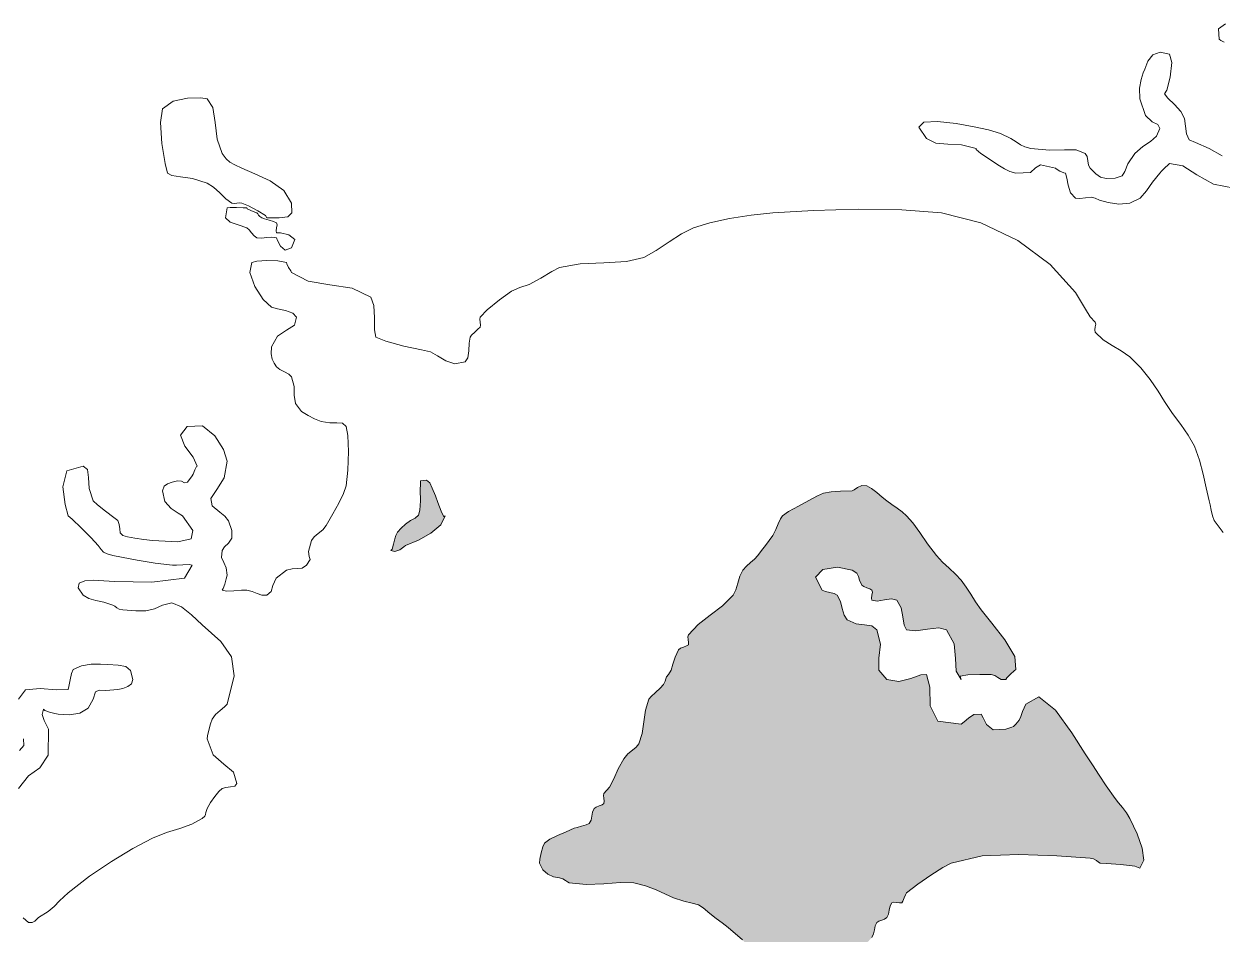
# Model space of a CAD drawing. Header units: inches. Extents: x -600 to 863, y -502 to 873.
# Drawn here: x 603.77 to 629.34, y 390.04 to 409.46 of the extents above; entities that cross this region are included whole.
import ezdxf

# ---------------------------------------------------------------- set-up
doc = ezdxf.new("R2010")
doc.units = ezdxf.units.IN
doc.header["$MEASUREMENT"] = 0
doc.layers.add('Layer 1', color=7, linetype='Continuous')

msp = doc.modelspace()

# ---------------------------------------------------------------- hatches: boundary and pattern name
at = {"layer": 'Layer 1', "true_color": 0xffffff}
for points in [[(612.231, 399.6), (612.234, 399.618), (612.231, 399.653), (612.229, 399.688), (612.231, 399.705), (612.361, 399.72), (612.433, 399.663), (612.483, 399.548), (612.549, 399.388), (612.605, 399.242), (612.671, 399.061), (612.729, 398.937), (612.761, 398.964), (612.665, 398.771), (612.455, 398.593), (612.187, 398.442), (611.914, 398.329), (611.875, 398.297), (611.788, 398.238), (611.686, 398.198), (611.596, 398.223), (611.625, 398.252), (611.656, 398.354), (611.684, 398.47), (611.702, 398.541), (611.744, 398.609), (611.816, 398.696), (611.911, 398.784), (612.02, 398.858), (612.121, 398.913), (612.187, 398.973), (612.221, 399.081), (612.231, 399.282), (612.229, 399.342), (612.226, 399.448), (612.225, 399.55)], [(621.443, 399.494), (621.487, 399.518), (621.56, 399.566), (621.653, 399.605), (621.761, 399.6), (621.854, 399.546), (621.969, 399.458), (622.085, 399.361), (622.185, 399.282), (622.294, 399.204), (622.405, 399.125), (622.512, 399.046), (622.607, 398.964), (622.738, 398.811), (622.887, 398.602), (623.055, 398.361), (623.243, 398.117), (623.376, 397.975), (623.514, 397.845), (623.648, 397.719), (623.772, 397.588), (623.881, 397.442), (623.979, 397.287), (624.079, 397.123), (624.196, 396.952), (624.426, 396.671), (624.705, 396.316), (624.915, 395.962), (624.938, 395.682), (624.904, 395.656), (624.821, 395.58), (624.744, 395.502), (624.726, 395.47), (624.624, 395.468), (624.554, 395.508), (624.49, 395.555), (624.408, 395.576), (624.166, 395.572), (623.914, 395.565), (623.75, 395.537), (623.772, 395.47), (623.665, 395.649), (623.653, 395.917), (623.622, 396.226), (623.455, 396.529), (623.292, 396.574), (623.052, 396.544), (622.801, 396.507), (622.607, 396.529), (622.553, 396.628), (622.529, 396.803), (622.492, 396.999), (622.396, 397.164), (622.287, 397.19), (622.134, 397.167), (621.979, 397.141), (621.866, 397.164), (621.856, 397.205), (621.866, 397.27), (621.876, 397.335), (621.866, 397.376), (621.821, 397.4), (621.756, 397.427), (621.692, 397.455), (621.654, 397.482), (621.601, 397.59), (621.579, 397.669), (621.542, 397.734), (621.443, 397.799), (621.129, 397.867), (620.818, 397.815), (620.661, 397.65), (620.808, 397.376), (620.874, 397.345), (620.97, 397.324), (621.063, 397.303), (621.125, 397.27), (621.196, 397.133), (621.234, 396.98), (621.271, 396.839), (621.337, 396.741), (621.531, 396.654), (621.711, 396.636), (621.862, 396.617), (621.973, 396.529), (622.049, 396.221), (622.015, 395.925), (622.013, 395.667), (622.185, 395.47), (622.44, 395.427), (622.697, 395.487), (622.909, 395.566), (623.031, 395.576), (623.099, 395.307), (623.112, 394.908), (623.271, 394.578), (623.772, 394.517), (623.838, 394.563), (623.926, 394.647), (624.043, 394.719), (624.196, 394.729), (624.243, 394.65), (624.31, 394.505), (624.451, 394.393), (624.726, 394.411), (624.813, 394.437), (624.856, 394.448), (624.887, 394.467), (624.938, 394.517), (625.008, 394.602), (625.047, 394.682), (625.083, 394.785), (625.148, 394.94), (625.429, 395.102), (625.781, 394.817), (626.135, 394.329), (626.42, 393.882), (626.574, 393.646), (626.717, 393.43), (626.869, 393.2), (627.055, 392.929), (627.127, 392.836), (627.213, 392.736), (627.299, 392.627), (627.372, 392.505), (627.525, 392.174), (627.636, 391.867), (627.667, 391.615), (627.584, 391.446), (627.479, 391.487), (627.179, 391.522), (626.869, 391.545), (626.737, 391.552), (626.703, 391.571), (626.657, 391.605), (626.598, 391.64), (626.525, 391.658), (625.811, 391.705), (625.005, 391.738), (624.219, 391.705), (623.561, 391.552), (623.38, 391.456), (623.123, 391.292), (622.846, 391.101), (622.607, 390.917), (622.582, 390.875), (622.554, 390.807), (622.526, 390.741), (622.502, 390.706), (622.455, 390.702), (622.392, 390.71), (622.33, 390.716), (622.29, 390.706), (622.254, 390.636), (622.236, 390.547), (622.219, 390.458), (622.185, 390.388), (622.138, 390.358), (622.076, 390.335), (622.016, 390.312), (621.973, 390.282), (621.938, 390.21), (621.922, 390.127), (621.903, 390.042), (621.866, 389.964), (621.797, 389.888), (621.743, 389.84), (621.697, 389.774), (621.654, 389.646), (621.617, 389.562), (621.56, 389.468), (621.496, 389.357), (621.443, 389.223), (621.393, 388.996), (621.349, 388.726), (621.299, 388.44), (621.231, 388.164), (621.215, 388.152), (621.184, 388.133), (621.149, 388.103), (621.125, 388.059), (621.043, 387.811), (620.886, 387.527), (620.662, 387.403), (620.384, 387.635), (620.35, 387.728), (620.336, 387.837), (620.319, 387.951), (620.278, 388.059), (620.203, 388.168), (620.098, 388.307), (619.976, 388.454), (619.854, 388.588), (619.799, 388.699), (619.747, 388.877), (619.695, 389.069), (619.643, 389.223), (619.511, 389.461), (619.337, 389.683), (619.104, 389.913), (618.796, 390.176), (618.667, 390.276), (618.539, 390.372), (618.406, 390.475), (618.267, 390.6), (618.168, 390.659), (618.031, 390.697), (617.854, 390.74), (617.631, 390.812), (617.46, 390.887), (617.263, 390.978), (617.037, 391.065), (616.784, 391.129), (616.499, 391.138), (616.147, 391.111), (615.771, 391.094), (615.408, 391.129), (615.372, 391.148), (615.327, 391.183), (615.271, 391.217), (615.196, 391.235), (615.072, 391.256), (614.947, 391.312), (614.841, 391.408), (614.772, 391.552), (614.777, 391.638), (614.805, 391.77), (614.843, 391.899), (614.879, 391.976), (614.99, 392.061), (615.153, 392.141), (615.338, 392.218), (615.514, 392.293), (615.573, 392.312), (615.671, 392.339), (615.77, 392.369), (615.831, 392.399), (615.874, 392.47), (615.889, 392.551), (615.9, 392.636), (615.938, 392.717), (615.981, 392.747), (616.046, 392.771), (616.109, 392.795), (616.148, 392.823), (616.154, 392.869), (616.145, 392.933), (616.138, 392.996), (616.148, 393.035), (616.264, 393.171), (616.357, 393.352), (616.453, 393.56), (616.572, 393.776), (616.66, 393.88), (616.754, 393.96), (616.837, 394.028), (616.891, 394.094), (616.961, 394.316), (616.997, 394.564), (617.033, 394.814), (617.102, 395.046), (617.153, 395.106), (617.248, 395.192), (617.35, 395.285), (617.42, 395.364), (617.456, 395.434), (617.469, 395.481), (617.484, 395.522), (617.525, 395.576), (617.579, 395.667), (617.619, 395.793), (617.665, 395.942), (617.737, 396.105), (617.778, 396.136), (617.846, 396.161), (617.912, 396.185), (617.949, 396.211), (617.954, 396.26), (617.945, 396.32), (617.938, 396.379), (617.949, 396.423), (618.161, 396.64), (618.415, 396.839), (618.674, 397.042), (618.902, 397.27), (618.961, 397.382), (619.004, 397.526), (619.05, 397.674), (619.113, 397.799), (619.192, 397.887), (619.277, 397.962), (619.36, 398.035), (619.432, 398.117), (619.508, 398.22), (619.592, 398.327), (619.676, 398.436), (619.749, 398.541), (619.817, 398.668), (619.868, 398.791), (619.913, 398.895), (619.961, 398.964), (620.089, 399.051), (620.296, 399.168), (620.521, 399.29), (620.702, 399.388), (620.836, 399.442), (620.995, 399.473), (621.193, 399.488)]]:
    msp.add_hatch(color=7, dxfattribs=at).paths.add_polyline_path(points)

# ---------------------------------------------------------------- linework, layer by layer
at = {"layer": 'Layer 1', "lineweight": 0}
for points in [[(629.413, 409.456), (629.26, 409.355), (629.278, 409.129), (629.315, 409.104), (629.387, 409.07)], [(629.341, 406.642), (629.066, 406.799), (628.771, 406.927), (628.634, 406.986), (628.582, 407.112), (628.537, 407.435), (628.462, 407.59), (628.322, 407.74), (628.184, 407.87), (628.113, 407.964), (628.16, 408.042), (628.229, 408.321), (628.267, 408.634), (628.22, 408.811), (628.015, 408.857), (627.86, 408.797), (627.753, 408.664), (627.689, 408.493), (627.659, 408.413), (627.61, 408.272), (627.575, 408.083), (627.584, 407.858), (627.702, 407.505), (627.848, 407.364), (627.967, 407.311), (628.008, 407.223), (627.941, 407.062), (627.812, 406.951), (627.646, 406.843), (627.479, 406.693), (627.327, 406.468), (627.266, 406.311), (627.205, 406.212), (627.055, 406.164), (626.864, 406.156), (626.742, 406.188), (626.645, 406.261), (626.525, 406.376), (626.49, 406.445), (626.475, 406.536), (626.459, 406.626), (626.42, 406.693), (626.229, 406.771), (625.977, 406.773), (625.655, 406.762), (625.255, 406.799), (625.132, 406.833), (625.039, 406.878), (624.948, 406.938), (624.831, 407.011), (624.609, 407.117), (624.354, 407.197), (624.047, 407.264), (623.666, 407.329), (623.266, 407.377), (622.971, 407.363), (622.865, 407.252), (623.031, 407.011), (623.232, 406.911), (623.486, 406.888), (623.777, 406.874), (624.09, 406.799), (624.091, 406.78), (624.194, 406.694), (624.353, 406.582), (624.514, 406.481), (624.592, 406.432), (624.693, 406.366), (624.811, 406.306), (624.938, 406.27), (625.253, 406.286), (625.356, 406.385), (625.462, 406.452), (625.784, 406.376), (625.798, 406.363), (625.879, 406.318), (625.965, 406.276), (625.996, 406.27), (626.028, 406.167), (626.055, 406.014), (626.104, 405.856), (626.208, 405.74), (626.301, 405.729), (626.426, 405.748), (626.547, 405.763), (626.631, 405.74), (626.723, 405.696), (626.906, 405.644), (627.138, 405.613), (627.372, 405.635), (627.588, 405.738), (627.729, 405.892), (627.852, 406.077), (628.008, 406.27), (628.049, 406.312), (628.118, 406.383), (628.186, 406.451), (628.22, 406.481), (628.5, 406.427), (628.801, 406.237), (629.155, 406.037), (629.596, 405.952)], [(608.949, 405.317), (608.922, 405.366), (608.758, 405.469), (608.559, 405.575), (608.42, 405.635), (608.369, 405.637), (608.312, 405.63), (608.256, 405.625), (608.208, 405.635), (608.08, 405.725), (607.949, 405.849), (607.814, 405.972), (607.679, 406.058), (607.367, 406.155), (607.111, 406.197), (606.928, 406.223), (606.831, 406.27), (606.779, 406.479), (606.714, 406.902), (606.68, 407.352), (606.726, 407.646), (606.953, 407.81), (607.262, 407.874), (607.541, 407.876), (607.679, 407.858), (607.799, 407.671), (607.846, 407.354), (607.889, 406.999), (607.996, 406.693), (608.082, 406.576), (608.163, 406.504), (608.267, 406.447), (608.42, 406.376), (608.694, 406.259), (609.024, 406.106), (609.316, 405.902), (609.479, 405.635), (609.489, 405.423), (609.397, 405.338), (609.215, 405.322), (608.949, 405.317), (608.949, 405.317)], [(609.479, 405.635), (609.316, 405.902), (609.024, 406.106), (608.694, 406.259), (608.42, 406.376), (608.267, 406.447), (608.163, 406.504), (608.082, 406.576), (607.996, 406.693), (607.889, 406.999), (607.846, 407.354), (607.799, 407.671), (607.679, 407.858), (607.541, 407.876), (607.262, 407.874), (606.953, 407.81), (606.726, 407.646), (606.68, 407.352), (606.714, 406.902), (606.779, 406.479), (606.831, 406.27), (606.928, 406.223), (607.111, 406.197), (607.367, 406.155), (607.679, 406.058), (607.814, 405.972), (607.949, 405.849), (608.08, 405.725), (608.208, 405.635), (608.256, 405.625), (608.312, 405.63), (608.369, 405.637), (608.42, 405.635), (608.559, 405.575), (608.758, 405.469), (608.922, 405.366), (608.949, 405.317), (609.215, 405.322), (609.397, 405.338), (609.489, 405.423), (609.479, 405.635), (609.479, 405.635)], [(629.366, 398.606), (629.172, 398.858), (629.133, 398.963), (629.104, 399.081), (629.084, 399.194), (629.066, 399.282), (629.001, 399.56), (628.938, 399.851), (628.859, 400.147), (628.749, 400.446), (628.618, 400.682), (628.458, 400.909), (628.283, 401.143), (628.113, 401.399), (627.977, 401.622), (627.807, 401.868), (627.604, 402.119), (627.372, 402.353), (627.189, 402.484), (626.993, 402.596), (626.802, 402.719), (626.631, 402.882), (626.623, 402.926), (626.634, 402.99), (626.642, 403.053), (626.631, 403.093), (626.527, 403.21), (626.427, 403.37), (626.321, 403.551), (626.208, 403.729), (625.669, 404.325), (624.978, 404.834), (624.188, 405.214), (623.349, 405.423), (622.507, 405.491), (621.57, 405.506), (620.623, 405.479), (619.749, 405.423), (619.289, 405.374), (618.828, 405.302), (618.404, 405.211), (618.055, 405.105), (617.802, 404.978), (617.536, 404.805), (617.265, 404.623), (616.996, 404.47), (616.629, 404.385), (616.146, 404.361), (615.64, 404.338), (615.196, 404.258), (615.037, 404.175), (614.801, 404.034), (614.55, 403.899), (614.349, 403.834), (614.176, 403.753), (613.915, 403.569), (613.658, 403.359), (613.502, 403.199), (613.495, 403.154), (613.505, 403.09), (613.513, 403.027), (613.502, 402.988), (613.457, 402.947), (613.388, 402.882), (613.322, 402.816), (613.29, 402.776), (613.268, 402.642), (613.262, 402.479), (613.244, 402.333), (613.185, 402.247), (612.964, 402.207), (612.77, 402.268), (612.598, 402.372), (612.443, 402.458), (612.254, 402.501), (611.876, 402.584), (611.491, 402.684), (611.278, 402.776), (611.248, 402.931), (611.25, 403.187), (611.239, 403.45), (611.173, 403.623), (610.775, 403.815), (610.299, 403.892), (609.835, 403.966), (609.479, 404.152), (609.461, 404.185), (609.417, 404.26), (609.377, 404.335), (609.373, 404.364), (609.186, 404.403), (608.951, 404.411), (608.742, 404.396), (608.632, 404.364), (608.592, 404.153), (608.695, 403.857), (608.873, 403.576), (609.055, 403.411), (609.18, 403.377), (609.349, 403.339), (609.504, 403.285), (609.584, 403.199), (609.54, 403.031), (609.373, 402.923), (609.18, 402.794), (609.055, 402.564), (609.043, 402.415), (609.064, 402.303), (609.108, 402.216), (609.161, 402.141), (609.23, 402.083), (609.327, 402.032), (609.42, 401.983), (609.479, 401.929), (609.538, 401.72), (609.539, 401.532), (609.562, 401.357), (609.69, 401.188), (609.729, 401.163), (609.834, 401.103), (609.973, 401.031), (610.113, 400.976), (610.297, 400.946), (610.448, 400.947), (610.564, 400.937), (610.644, 400.87), (610.68, 400.676), (610.693, 400.33), (610.683, 399.936), (610.644, 399.6), (610.588, 399.438), (610.489, 399.234), (610.36, 399.002), (610.22, 398.752), (610.146, 398.664), (610.051, 398.586), (609.961, 398.512), (609.902, 398.435), (609.838, 398.197), (609.858, 398.094), (609.875, 398.029), (609.796, 397.905), (609.708, 397.847), (609.606, 397.836), (609.494, 397.833), (609.373, 397.799), (609.153, 397.633), (609.079, 397.475), (609.047, 397.347), (608.949, 397.27), (608.846, 397.268), (608.743, 397.302), (608.638, 397.346), (608.525, 397.376), (608.412, 397.372), (608.249, 397.357), (608.092, 397.352), (607.996, 397.376), (608.021, 397.408), (608.055, 397.503), (608.086, 397.614), (608.102, 397.693), (608.083, 397.854), (608.031, 397.965), (607.988, 398.073), (607.996, 398.223), (608.049, 398.297), (608.137, 398.378), (608.206, 398.487), (608.208, 398.646), (608.137, 398.853), (608.057, 398.956), (607.946, 399.037), (607.784, 399.176), (607.754, 399.333), (607.883, 399.521), (608.042, 399.774), (608.102, 400.129), (608.026, 400.373), (607.844, 400.669), (607.578, 400.88), (607.255, 400.87), (607.111, 400.681), (607.205, 400.448), (607.377, 400.214), (607.467, 400.023), (607.451, 400.016), (607.414, 399.939), (607.377, 399.852), (607.361, 399.811), (607.262, 399.679), (607.192, 399.666), (607.129, 399.698), (607.043, 399.705), (606.932, 399.677), (606.832, 399.647), (606.758, 399.593), (606.726, 399.494), (606.775, 399.266), (606.91, 399.115), (607.058, 399.021), (607.149, 398.964), (607.372, 398.646), (607.34, 398.47), (607.053, 398.409), (606.514, 398.435), (606.324, 398.455), (606.135, 398.481), (605.977, 398.511), (605.879, 398.541), (605.825, 398.6), (605.812, 398.684), (605.804, 398.775), (605.772, 398.858), (605.686, 398.928), (605.512, 399.057), (605.337, 399.193), (605.243, 399.282), (605.159, 399.547), (605.144, 399.778), (605.125, 399.946), (605.031, 400.023), (604.686, 399.918), (604.597, 399.582), (604.646, 399.202), (604.714, 398.964), (604.797, 398.889), (604.989, 398.706), (605.203, 398.493), (605.35, 398.329), (605.414, 398.24), (605.467, 398.188), (605.541, 398.152), (605.667, 398.117), (605.853, 398.076), (606.182, 398.012), (606.57, 397.948), (606.938, 397.905), (607.022, 397.909), (607.16, 397.917), (607.293, 397.919), (607.361, 397.905), (607.195, 397.632), (606.495, 397.548), (605.698, 397.563), (605.243, 397.588), (605.068, 397.573), (604.949, 397.522), (604.924, 397.425), (605.031, 397.27), (605.151, 397.196), (605.301, 397.156), (605.476, 397.121), (605.667, 397.058), (605.711, 397.03), (605.75, 396.999), (605.8, 396.97), (605.879, 396.952), (606.154, 396.932), (606.37, 396.935), (606.553, 396.973), (606.726, 397.058), (606.928, 397.106), (607.13, 397.019), (607.341, 396.845), (607.572, 396.635), (607.967, 396.28), (608.2, 395.954), (608.252, 395.544), (608.102, 394.94), (608.051, 394.882), (607.957, 394.807), (607.856, 394.719), (607.784, 394.623), (607.751, 394.525), (607.716, 394.391), (607.688, 394.267), (607.679, 394.199), (607.806, 393.858), (608.033, 393.66), (608.242, 393.493), (608.313, 393.247), (608.27, 393.194), (608.178, 393.175), (608.075, 393.166), (607.996, 393.141), (607.929, 393.076), (607.84, 392.97), (607.75, 392.844), (607.679, 392.717), (607.65, 392.634), (607.645, 392.589), (607.629, 392.555), (607.572, 392.505), (607.348, 392.379), (607.093, 392.29), (606.813, 392.203), (606.514, 392.082), (606.091, 391.86), (605.635, 391.588), (605.168, 391.271), (604.714, 390.917), (604.53, 390.749), (604.412, 390.627), (604.285, 390.518), (604.078, 390.388), (604.04, 390.354), (603.999, 390.313), (603.945, 390.283), (603.867, 390.282), (603.752, 390.385)], [(608.525, 405.529), (608.535, 405.514), (608.61, 405.478), (608.695, 405.44), (608.737, 405.423), (608.759, 405.403), (608.777, 405.375), (608.803, 405.344), (608.843, 405.317), (608.904, 405.298), (609, 405.272), (609.097, 405.243), (609.161, 405.211), (609.171, 405.169), (609.161, 405.105), (609.151, 405.041), (609.161, 405), (609.244, 404.999), (609.425, 404.959), (609.553, 404.86), (609.479, 404.682), (609.344, 404.63), (609.244, 404.712), (609.183, 404.832), (609.161, 404.894), (609.06, 404.907), (608.95, 404.896), (608.84, 404.883), (608.737, 404.894), (608.682, 404.932), (608.626, 404.996), (608.572, 405.062), (608.525, 405.105), (608.339, 405.172), (608.17, 405.224), (608.072, 405.321), (608.102, 405.529), (608.166, 405.537), (608.303, 405.537), (608.444, 405.533), (608.525, 405.529), (608.525, 405.529)], [(608.102, 405.529), (608.072, 405.321), (608.17, 405.224), (608.339, 405.172), (608.525, 405.105), (608.572, 405.062), (608.626, 404.996), (608.682, 404.932), (608.737, 404.894), (608.84, 404.883), (608.95, 404.896), (609.06, 404.907), (609.161, 404.894), (609.183, 404.832), (609.244, 404.712), (609.344, 404.63), (609.479, 404.682), (609.553, 404.86), (609.425, 404.959), (609.244, 404.999), (609.161, 405), (609.151, 405.041), (609.161, 405.105), (609.171, 405.169), (609.161, 405.211), (609.097, 405.243), (609, 405.272), (608.904, 405.298), (608.843, 405.317), (608.803, 405.344), (608.777, 405.375), (608.759, 405.403), (608.737, 405.423), (608.695, 405.44), (608.61, 405.478), (608.535, 405.514), (608.525, 405.529), (608.444, 405.533), (608.303, 405.537), (608.166, 405.537), (608.102, 405.529), (608.102, 405.529)], [(612.231, 399.6), (612.234, 399.618), (612.231, 399.653), (612.229, 399.688), (612.231, 399.705), (612.361, 399.72), (612.433, 399.663), (612.483, 399.548), (612.549, 399.388), (612.605, 399.242), (612.671, 399.061), (612.729, 398.937), (612.761, 398.964), (612.665, 398.771), (612.455, 398.593), (612.187, 398.442), (611.914, 398.329), (611.875, 398.297), (611.788, 398.238), (611.686, 398.198), (611.596, 398.223), (611.625, 398.252), (611.656, 398.354), (611.684, 398.47), (611.702, 398.541), (611.744, 398.609), (611.816, 398.696), (611.911, 398.784), (612.02, 398.858), (612.121, 398.913), (612.187, 398.973), (612.221, 399.081), (612.231, 399.282), (612.229, 399.342), (612.226, 399.448), (612.225, 399.55), (612.231, 399.6), (612.231, 399.6)], [(619.104, 389.913), (618.796, 390.176), (618.667, 390.276), (618.539, 390.372), (618.406, 390.475), (618.267, 390.6), (618.168, 390.659), (618.031, 390.697), (617.854, 390.74), (617.631, 390.812), (617.46, 390.887), (617.263, 390.978), (617.037, 391.065), (616.784, 391.129), (616.499, 391.138), (616.147, 391.111), (615.771, 391.094), (615.408, 391.129), (615.372, 391.148), (615.327, 391.183), (615.271, 391.217), (615.196, 391.235), (615.072, 391.256), (614.947, 391.312), (614.841, 391.408), (614.772, 391.552), (614.777, 391.638), (614.805, 391.77), (614.843, 391.899), (614.879, 391.976), (614.99, 392.061), (615.153, 392.141), (615.338, 392.218), (615.514, 392.293), (615.573, 392.312), (615.671, 392.339), (615.77, 392.369), (615.831, 392.399), (615.874, 392.47), (615.889, 392.551), (615.9, 392.636), (615.938, 392.717), (615.981, 392.747), (616.046, 392.771), (616.109, 392.795), (616.148, 392.823), (616.154, 392.869), (616.145, 392.933), (616.138, 392.996), (616.148, 393.035), (616.264, 393.171), (616.357, 393.352), (616.453, 393.56), (616.572, 393.776), (616.66, 393.88), (616.754, 393.96), (616.837, 394.028), (616.891, 394.094), (616.961, 394.316), (616.997, 394.564), (617.033, 394.814), (617.102, 395.046), (617.153, 395.106), (617.248, 395.192), (617.35, 395.285), (617.42, 395.364), (617.456, 395.434), (617.469, 395.481), (617.484, 395.522), (617.525, 395.576), (617.579, 395.667), (617.619, 395.793), (617.665, 395.942), (617.737, 396.105), (617.778, 396.136), (617.846, 396.161), (617.912, 396.185), (617.949, 396.211), (617.954, 396.26), (617.945, 396.32), (617.938, 396.379), (617.949, 396.423), (618.161, 396.64), (618.415, 396.839), (618.674, 397.042), (618.902, 397.27), (618.961, 397.382), (619.004, 397.526), (619.05, 397.674), (619.113, 397.799), (619.192, 397.887), (619.277, 397.962), (619.36, 398.035), (619.432, 398.117), (619.508, 398.22), (619.592, 398.327), (619.676, 398.436), (619.749, 398.541), (619.817, 398.668), (619.868, 398.791), (619.913, 398.895), (619.961, 398.964), (620.089, 399.051), (620.296, 399.168), (620.521, 399.29), (620.702, 399.388), (620.836, 399.442), (620.995, 399.473), (621.193, 399.488), (621.443, 399.494), (621.443, 399.494)], [(621.443, 399.494), (621.487, 399.518), (621.56, 399.566), (621.653, 399.605), (621.761, 399.6), (621.854, 399.546), (621.969, 399.458), (622.085, 399.361), (622.185, 399.282), (622.294, 399.204), (622.405, 399.125), (622.512, 399.046), (622.607, 398.964), (622.738, 398.811), (622.887, 398.602), (623.055, 398.361), (623.243, 398.117), (623.376, 397.975), (623.514, 397.845), (623.648, 397.719), (623.772, 397.588), (623.881, 397.442), (623.979, 397.287), (624.079, 397.123), (624.196, 396.952), (624.426, 396.671), (624.705, 396.316), (624.915, 395.962), (624.938, 395.682), (624.904, 395.656), (624.821, 395.58), (624.744, 395.502), (624.726, 395.47), (624.624, 395.468), (624.554, 395.508), (624.49, 395.555), (624.408, 395.576), (624.166, 395.572), (623.914, 395.565), (623.75, 395.537), (623.772, 395.47), (623.665, 395.649), (623.653, 395.917), (623.622, 396.226), (623.455, 396.529), (623.292, 396.574), (623.052, 396.544), (622.801, 396.507), (622.607, 396.529), (622.553, 396.628), (622.529, 396.803), (622.492, 396.999), (622.396, 397.164), (622.287, 397.19), (622.134, 397.167), (621.979, 397.141), (621.866, 397.164), (621.856, 397.205), (621.866, 397.27), (621.876, 397.335), (621.866, 397.376), (621.821, 397.4), (621.756, 397.427), (621.692, 397.455), (621.654, 397.482), (621.601, 397.59), (621.579, 397.669), (621.542, 397.734), (621.443, 397.799), (621.129, 397.867), (620.818, 397.815), (620.661, 397.65), (620.808, 397.376), (620.874, 397.345), (620.97, 397.324), (621.063, 397.303), (621.125, 397.27), (621.196, 397.133), (621.234, 396.98), (621.271, 396.839), (621.337, 396.741), (621.531, 396.654), (621.711, 396.636), (621.862, 396.617), (621.973, 396.529), (622.049, 396.221), (622.015, 395.925), (622.013, 395.667), (622.185, 395.47), (622.44, 395.427), (622.697, 395.487), (622.909, 395.566), (623.031, 395.576), (623.099, 395.307), (623.112, 394.908), (623.271, 394.578), (623.772, 394.517), (623.838, 394.563), (623.926, 394.647), (624.043, 394.719), (624.196, 394.729), (624.243, 394.65), (624.31, 394.505), (624.451, 394.393), (624.726, 394.411), (624.813, 394.437), (624.856, 394.448), (624.887, 394.467), (624.938, 394.517), (625.008, 394.602), (625.047, 394.682), (625.083, 394.785), (625.148, 394.94), (625.429, 395.102), (625.781, 394.817), (626.135, 394.329), (626.42, 393.882), (626.574, 393.646), (626.717, 393.43), (626.869, 393.2), (627.055, 392.929), (627.127, 392.836), (627.213, 392.736), (627.299, 392.627), (627.372, 392.505), (627.525, 392.174), (627.636, 391.867), (627.667, 391.615), (627.584, 391.446), (627.479, 391.487), (627.179, 391.522), (626.869, 391.545), (626.737, 391.552), (626.703, 391.571), (626.657, 391.605), (626.598, 391.64), (626.525, 391.658), (625.811, 391.705), (625.005, 391.738), (624.219, 391.705), (623.561, 391.552), (623.38, 391.456), (623.123, 391.292), (622.846, 391.101), (622.607, 390.917), (622.582, 390.875), (622.554, 390.807), (622.526, 390.741), (622.502, 390.706), (622.455, 390.702), (622.392, 390.71), (622.33, 390.716), (622.29, 390.706), (622.254, 390.636), (622.236, 390.547), (622.219, 390.458), (622.185, 390.388), (622.138, 390.358), (622.076, 390.335), (622.016, 390.312), (621.973, 390.282), (621.938, 390.21), (621.922, 390.127), (621.903, 390.042), (621.866, 389.964)], [(603.655, 393.141), (603.863, 393.416), (604.107, 393.586), (604.283, 393.852), (604.29, 394.411), (604.258, 394.481), (604.198, 394.595), (604.159, 394.722), (604.185, 394.835), (604.215, 394.806), (604.312, 394.772), (604.425, 394.744), (604.502, 394.729), (604.742, 394.715), (604.963, 394.75), (605.139, 394.854), (605.243, 395.046), (605.297, 395.205), (605.371, 395.243), (605.514, 395.236), (605.772, 395.258), (605.882, 395.28), (605.987, 395.316), (606.064, 395.375), (606.09, 395.47), (606.044, 395.662), (605.941, 395.749), (605.78, 395.775), (605.561, 395.788), (605.402, 395.798), (605.203, 395.796), (604.998, 395.763), (604.819, 395.682), (604.783, 395.6), (604.752, 395.458), (604.729, 395.321), (604.714, 395.258), (604.462, 395.248), (604.113, 395.279), (603.801, 395.248), (603.655, 395.046)], [(603.761, 394.199), (603.769, 394.062), (603.671, 393.957)]]:
    msp.add_lwpolyline(points, dxfattribs=at)

doc.saveas('drawing.dxf')
